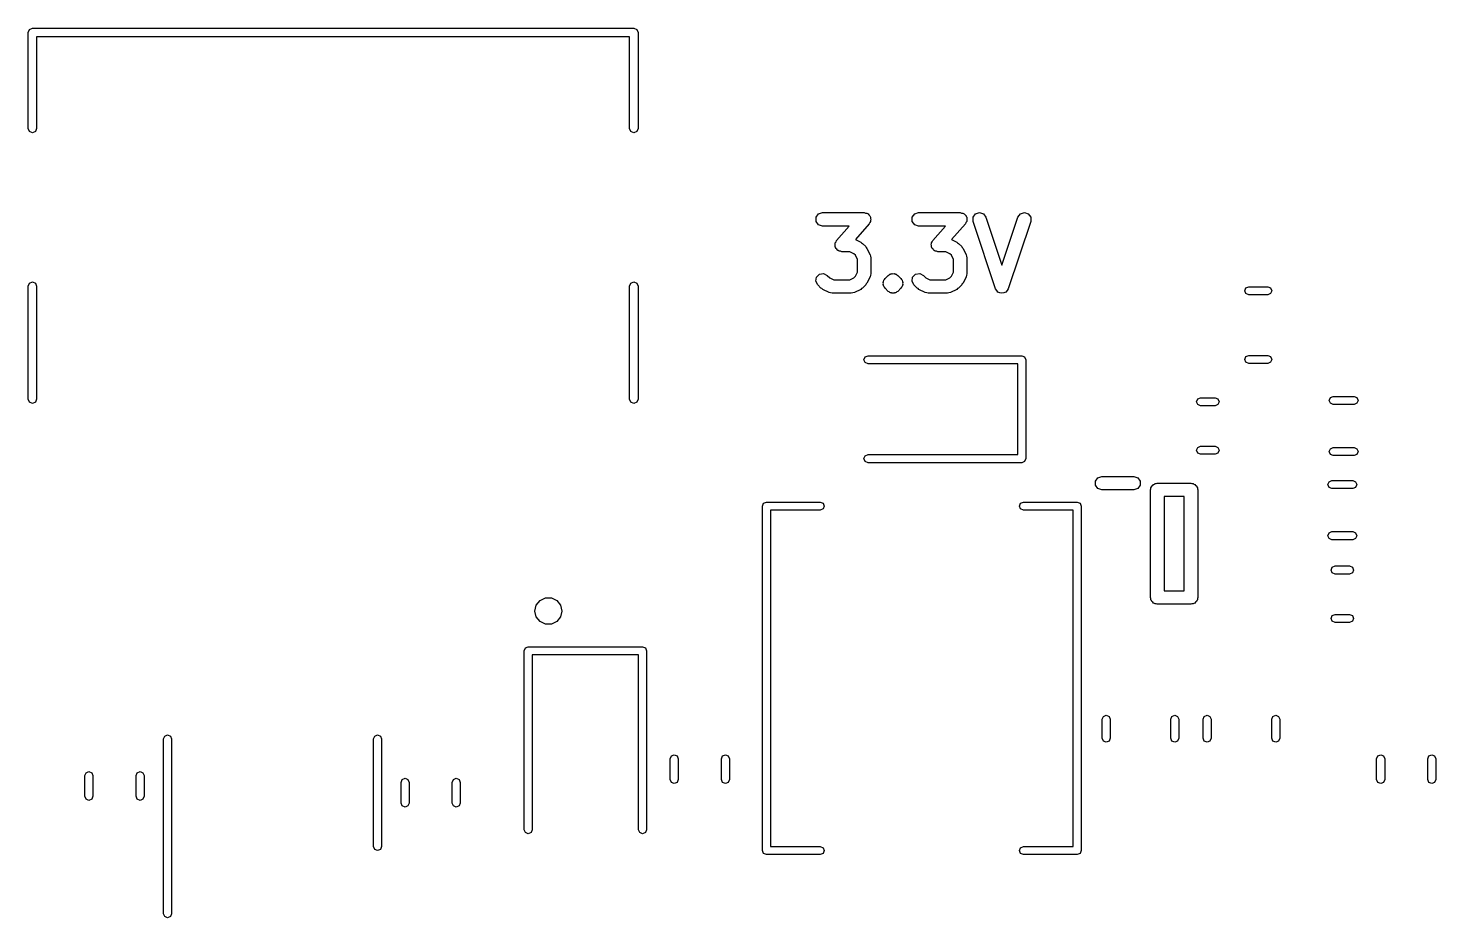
# Model space of a CAD drawing. Extents: x 96 to 200, y -143 to -59.
# Drawn here: x 156.12 to 177.04, y -72.66 to -59.44 of the extents above; entities that cross this region are included whole.
import ezdxf

# ---------------------------------------------------------------- set-up
doc = ezdxf.new("R2010")
doc.units = 0
doc.layers.add('BLACK', color=7, linetype='CONTINUOUS')

msp = doc.modelspace()

# ---------------------------------------------------------------- linework, layer by layer
at = {"layer": 'BLACK', "linetype": 'CONTINUOUS'}
for p, q in [((156.117, -59.5), (156.135, -59.4551)), ((156.117, -60.93), (156.117, -59.5)), ((156.135, -59.4551), (156.18, -59.4365)), ((156.18, -59.4365), (165.12, -59.4365)), ((165.056, -59.5635), (156.243, -59.5635)), ((156.243, -59.5635), (156.243, -60.93)), ((165.056, -60.93), (165.056, -59.5635)), ((165.12, -59.4365), (165.165, -59.4551)), ((165.165, -59.4551), (165.183, -59.5)), ((165.183, -59.5), (165.183, -60.93)), ((156.135, -60.9749), (156.117, -60.93)), ((156.18, -60.9935), (156.135, -60.9749)), ((156.225, -60.9749), (156.18, -60.9935)), ((156.243, -60.93), (156.225, -60.9749)), ((165.075, -60.9749), (165.056, -60.93)), ((165.12, -60.9935), (165.075, -60.9749)), ((165.165, -60.9749), (165.12, -60.9935)), ((165.183, -60.93), (165.165, -60.9749)), ((167.829, -62.2467), (167.865, -62.1967)), ((167.829, -62.3085), (167.829, -62.2467)), ((167.865, -62.3585), (167.829, -62.3085)), ((167.865, -62.1967), (167.924, -62.1776)), ((167.924, -62.1776), (168.543, -62.1776)), ((168.618, -62.3435), (168.413, -62.5773)), ((168.543, -62.1776), (168.562, -62.1839)), ((168.562, -62.1839), (168.582, -62.1857)), ((168.582, -62.1857), (168.591, -62.1932)), ((168.591, -62.1932), (168.602, -62.1967)), ((168.602, -62.1967), (168.614, -62.2131)), ((168.614, -62.2131), (168.629, -62.2264)), ((168.626, -62.3249), (168.618, -62.3435)), ((168.638, -62.3085), (168.626, -62.3249)), ((168.629, -62.2264), (168.631, -62.2375)), ((168.631, -62.2375), (168.638, -62.2467)), ((168.638, -62.2467), (168.638, -62.2669)), ((168.638, -62.2669), (168.642, -62.2867)), ((168.642, -62.2867), (168.638, -62.2971)), ((168.638, -62.2971), (168.638, -62.3085)), ((169.257, -62.2467), (169.294, -62.1967)), ((169.257, -62.3085), (169.257, -62.2467)), ((169.294, -62.3585), (169.257, -62.3085)), ((169.294, -62.1967), (169.352, -62.1776)), ((169.352, -62.1776), (169.971, -62.1776)), ((170.047, -62.3435), (169.842, -62.5773)), ((169.971, -62.1776), (169.991, -62.1839)), ((169.991, -62.1839), (170.011, -62.1857)), ((170.011, -62.1857), (170.019, -62.1932)), ((170.019, -62.1932), (170.03, -62.1967)), ((170.03, -62.1967), (170.042, -62.2131)), ((170.042, -62.2131), (170.057, -62.2264)), ((170.055, -62.3249), (170.047, -62.3435)), ((170.067, -62.3085), (170.055, -62.3249)), ((170.057, -62.2264), (170.06, -62.2375)), ((170.06, -62.2375), (170.067, -62.2467)), ((170.067, -62.2467), (170.067, -62.2669)), ((170.067, -62.2669), (170.071, -62.2867)), ((170.071, -62.2867), (170.067, -62.2971)), ((170.067, -62.2971), (170.067, -62.3085)), ((170.162, -62.2474), (170.198, -62.1972)), ((170.162, -62.3092), (170.162, -62.2474)), ((170.496, -63.3092), (170.162, -62.3092)), ((170.198, -62.1972), (170.256, -62.1776)), ((170.256, -62.1776), (170.315, -62.1963)), ((170.315, -62.1963), (170.352, -62.246)), ((170.352, -62.246), (170.59, -62.9614)), ((170.59, -62.9614), (170.829, -62.246)), ((171.019, -62.3092), (170.685, -63.3092)), ((170.829, -62.246), (170.866, -62.1963)), ((170.866, -62.1963), (170.925, -62.1776)), ((170.925, -62.1776), (170.983, -62.1972)), ((170.983, -62.1972), (171.019, -62.2474)), ((171.019, -62.2474), (171.019, -62.3092)), ((167.924, -62.3776), (167.865, -62.3585)), ((168.322, -62.3776), (167.924, -62.3776)), ((168.134, -62.5927), (168.322, -62.3776)), ((169.352, -62.3776), (169.294, -62.3585)), ((169.751, -62.3776), (169.352, -62.3776)), ((169.563, -62.5927), (169.751, -62.3776)), ((168.11, -62.6495), (168.114, -62.6391)), ((168.114, -62.6693), (168.11, -62.6495)), ((168.114, -62.6277), (168.126, -62.6113)), ((168.114, -62.6391), (168.114, -62.6277)), ((168.114, -62.6895), (168.114, -62.6693)), ((168.121, -62.6987), (168.114, -62.6895)), ((168.124, -62.7098), (168.121, -62.6987)), ((168.139, -62.7231), (168.124, -62.7098)), ((168.126, -62.6113), (168.134, -62.5927)), ((168.151, -62.7395), (168.139, -62.7231)), ((168.162, -62.743), (168.151, -62.7395)), ((168.17, -62.7505), (168.162, -62.743)), ((168.19, -62.7523), (168.17, -62.7505)), ((168.21, -62.7586), (168.19, -62.7523)), ((168.329, -62.7586), (168.21, -62.7586)), ((168.388, -62.7884), (168.329, -62.7586)), ((168.413, -62.5773), (168.492, -62.6167)), ((168.492, -62.6167), (168.504, -62.6281)), ((168.504, -62.6281), (168.518, -62.6355)), ((168.518, -62.6355), (168.566, -62.6831)), ((168.566, -62.6831), (168.573, -62.6975)), ((168.573, -62.6975), (168.585, -62.7091)), ((168.585, -62.7091), (168.632, -62.8043)), ((169.539, -62.6495), (169.543, -62.6391)), ((169.543, -62.6693), (169.539, -62.6495)), ((169.543, -62.6277), (169.555, -62.6113)), ((169.543, -62.6391), (169.543, -62.6277)), ((169.543, -62.6895), (169.543, -62.6693)), ((169.55, -62.6987), (169.543, -62.6895)), ((169.552, -62.7098), (169.55, -62.6987)), ((169.567, -62.7231), (169.552, -62.7098)), ((169.555, -62.6113), (169.563, -62.5927)), ((169.579, -62.7395), (169.567, -62.7231)), ((169.59, -62.743), (169.579, -62.7395)), ((169.599, -62.7505), (169.59, -62.743)), ((169.619, -62.7523), (169.599, -62.7505)), ((169.638, -62.7586), (169.619, -62.7523)), ((169.757, -62.7586), (169.638, -62.7586)), ((169.817, -62.7884), (169.757, -62.7586)), ((169.842, -62.5773), (169.921, -62.6167)), ((169.921, -62.6167), (169.932, -62.6281)), ((169.932, -62.6281), (169.947, -62.6355)), ((169.947, -62.6355), (169.995, -62.6831)), ((169.995, -62.6831), (170.002, -62.6975)), ((170.002, -62.6975), (170.013, -62.7091)), ((170.013, -62.7091), (170.061, -62.8043)), ((168.413, -62.813), (168.388, -62.7884)), ((168.443, -62.8727), (168.413, -62.813)), ((168.443, -63.0635), (168.443, -62.8727)), ((168.632, -62.8043), (168.636, -62.8271)), ((168.636, -62.8271), (168.643, -62.849)), ((168.643, -62.849), (168.643, -63.0871)), ((169.842, -62.813), (169.817, -62.7884)), ((169.871, -62.8727), (169.842, -62.813)), ((169.871, -63.0635), (169.871, -62.8727)), ((170.061, -62.8043), (170.064, -62.8271)), ((170.064, -62.8271), (170.071, -62.849)), ((170.071, -62.849), (170.071, -63.0871)), ((167.825, -63.198), (167.835, -63.137)), ((167.835, -63.137), (167.878, -63.0933)), ((167.878, -63.0933), (167.939, -63.0836)), ((167.939, -63.0836), (167.995, -63.1117)), ((167.995, -63.1117), (168.031, -63.1478)), ((168.031, -63.1478), (168.09, -63.1776)), ((168.09, -63.1776), (168.329, -63.1776)), ((168.329, -63.1776), (168.388, -63.1478)), ((168.388, -63.1478), (168.413, -63.1231)), ((168.413, -63.1231), (168.443, -63.0635)), ((168.632, -63.1319), (168.585, -63.2271)), ((168.636, -63.1091), (168.632, -63.1319)), ((168.643, -63.0871), (168.636, -63.1091)), ((168.832, -63.2002), (168.835, -63.1846)), ((168.835, -63.1846), (168.846, -63.1734)), ((168.846, -63.1734), (168.853, -63.1593)), ((168.853, -63.1593), (168.901, -63.1117)), ((168.901, -63.1117), (168.915, -63.1045)), ((168.915, -63.1045), (168.926, -63.0933)), ((168.926, -63.0933), (168.934, -63.092)), ((168.934, -63.092), (168.941, -63.0873)), ((168.941, -63.0873), (168.949, -63.0873)), ((168.949, -63.0873), (168.956, -63.0836)), ((168.956, -63.0836), (168.971, -63.0861)), ((168.971, -63.0861), (168.987, -63.0836)), ((168.987, -63.0836), (168.994, -63.0873)), ((168.994, -63.0873), (169.002, -63.0873)), ((169.002, -63.0873), (169.009, -63.092)), ((169.009, -63.092), (169.017, -63.0933)), ((169.017, -63.0933), (169.028, -63.1045)), ((169.028, -63.1045), (169.042, -63.1117)), ((169.042, -63.1117), (169.09, -63.1593)), ((169.09, -63.1593), (169.097, -63.1734)), ((169.097, -63.1734), (169.108, -63.1846)), ((169.108, -63.1846), (169.111, -63.2002)), ((169.254, -63.198), (169.263, -63.137)), ((169.263, -63.137), (169.307, -63.0933)), ((169.307, -63.0933), (169.368, -63.0836)), ((169.368, -63.0836), (169.423, -63.1117)), ((169.423, -63.1117), (169.459, -63.1478)), ((169.459, -63.1478), (169.519, -63.1776)), ((169.519, -63.1776), (169.757, -63.1776)), ((169.757, -63.1776), (169.817, -63.1478)), ((169.817, -63.1478), (169.842, -63.1231)), ((169.842, -63.1231), (169.871, -63.0635)), ((170.061, -63.1319), (170.013, -63.2271)), ((170.064, -63.1091), (170.061, -63.1319)), ((170.071, -63.0871), (170.064, -63.1091)), ((156.117, -63.27), (156.135, -63.2251)), ((156.117, -64.95), (156.117, -63.27)), ((156.135, -63.2251), (156.18, -63.2065)), ((156.18, -63.2065), (156.225, -63.2251)), ((156.225, -63.2251), (156.243, -63.27)), ((156.243, -63.27), (156.243, -64.95)), ((165.056, -63.27), (165.075, -63.2251)), ((165.056, -64.95), (165.056, -63.27)), ((165.075, -63.2251), (165.12, -63.2065)), ((165.12, -63.2065), (165.165, -63.2251)), ((165.165, -63.2251), (165.183, -63.27)), ((165.183, -63.27), (165.183, -64.95)), ((167.853, -63.2531), (167.825, -63.198)), ((167.901, -63.3007), (167.853, -63.2531)), ((167.915, -63.3081), (167.901, -63.3007)), ((167.927, -63.3194), (167.915, -63.3081)), ((168.022, -63.3671), (167.927, -63.3194)), ((168.045, -63.3705), (168.022, -63.3671)), ((168.067, -63.3776), (168.045, -63.3705)), ((168.352, -63.3776), (168.067, -63.3776)), ((168.374, -63.3705), (168.352, -63.3776)), ((168.397, -63.3671), (168.374, -63.3705)), ((168.492, -63.3194), (168.397, -63.3671)), ((168.504, -63.3081), (168.492, -63.3194)), ((168.518, -63.3007), (168.504, -63.3081)), ((168.566, -63.2531), (168.518, -63.3007)), ((168.573, -63.2386), (168.566, -63.2531)), ((168.585, -63.2271), (168.573, -63.2386)), ((168.825, -63.2144), (168.832, -63.2002)), ((168.828, -63.23), (168.825, -63.2144)), ((168.825, -63.2456), (168.828, -63.23)), ((168.832, -63.2598), (168.825, -63.2456)), ((168.835, -63.2754), (168.832, -63.2598)), ((168.846, -63.2866), (168.835, -63.2754)), ((168.853, -63.3007), (168.846, -63.2866)), ((168.901, -63.3483), (168.853, -63.3007)), ((168.915, -63.3555), (168.901, -63.3483)), ((168.926, -63.3667), (168.915, -63.3555)), ((168.934, -63.368), (168.926, -63.3667)), ((168.941, -63.3727), (168.934, -63.368)), ((168.949, -63.3727), (168.941, -63.3727)), ((168.956, -63.3764), (168.949, -63.3727)), ((168.971, -63.3739), (168.956, -63.3764)), ((168.987, -63.3764), (168.971, -63.3739)), ((168.994, -63.3727), (168.987, -63.3764)), ((169.002, -63.3727), (168.994, -63.3727)), ((169.009, -63.368), (169.002, -63.3727)), ((169.017, -63.3667), (169.009, -63.368)), ((169.028, -63.3555), (169.017, -63.3667)), ((169.042, -63.3483), (169.028, -63.3555)), ((169.09, -63.3007), (169.042, -63.3483)), ((169.097, -63.2866), (169.09, -63.3007)), ((169.108, -63.2754), (169.097, -63.2866)), ((169.111, -63.2598), (169.108, -63.2754)), ((169.111, -63.2002), (169.118, -63.2144)), ((169.118, -63.2456), (169.111, -63.2598)), ((169.118, -63.2144), (169.115, -63.23)), ((169.115, -63.23), (169.118, -63.2456)), ((169.282, -63.2531), (169.254, -63.198)), ((169.329, -63.3007), (169.282, -63.2531)), ((169.344, -63.3081), (169.329, -63.3007)), ((169.355, -63.3194), (169.344, -63.3081)), ((169.451, -63.3671), (169.355, -63.3194)), ((169.473, -63.3705), (169.451, -63.3671)), ((169.495, -63.3776), (169.473, -63.3705)), ((169.781, -63.3776), (169.495, -63.3776)), ((169.803, -63.3705), (169.781, -63.3776)), ((169.826, -63.3671), (169.803, -63.3705)), ((169.921, -63.3194), (169.826, -63.3671)), ((169.932, -63.3081), (169.921, -63.3194)), ((169.947, -63.3007), (169.932, -63.3081)), ((169.995, -63.2531), (169.947, -63.3007)), ((170.002, -63.2386), (169.995, -63.2531)), ((170.013, -63.2271), (170.002, -63.2386)), ((170.514, -63.3335), (170.496, -63.3092)), ((170.531, -63.3581), (170.514, -63.3335)), ((170.532, -63.3583), (170.531, -63.3581)), ((170.532, -63.359), (170.532, -63.3583)), ((170.561, -63.3681), (170.532, -63.359)), ((170.59, -63.3776), (170.561, -63.3681)), ((170.591, -63.3776), (170.59, -63.3774)), ((170.59, -63.3774), (170.59, -63.3776)), ((170.62, -63.3681), (170.591, -63.3776)), ((170.649, -63.359), (170.62, -63.3681)), ((170.65, -63.3581), (170.649, -63.3583)), ((170.649, -63.3583), (170.649, -63.359)), ((170.667, -63.3335), (170.65, -63.3581)), ((170.685, -63.3092), (170.667, -63.3335)), ((174.199, -63.34), (174.217, -63.2976)), ((174.217, -63.3824), (174.199, -63.34)), ((174.217, -63.2976), (174.259, -63.28)), ((174.259, -63.4), (174.217, -63.3824)), ((174.259, -63.28), (174.541, -63.28)), ((174.541, -63.28), (174.583, -63.2976)), ((174.583, -63.3824), (174.541, -63.4)), ((174.583, -63.2976), (174.601, -63.34)), ((174.601, -63.34), (174.583, -63.3824)), ((174.541, -63.4), (174.259, -63.4)), ((168.54, -64.365), (168.558, -64.3226)), ((168.558, -64.4074), (168.54, -64.365)), ((168.558, -64.3226), (168.6, -64.305)), ((168.6, -64.425), (168.558, -64.4074)), ((168.6, -64.305), (170.885, -64.305)), ((170.825, -64.425), (168.6, -64.425)), ((170.825, -65.775), (170.825, -64.425)), ((170.885, -64.305), (170.927, -64.3226)), ((170.927, -64.3226), (170.945, -64.365)), ((170.945, -64.365), (170.945, -65.835)), ((174.199, -64.36), (174.217, -64.3176)), ((174.217, -64.4024), (174.199, -64.36)), ((174.217, -64.3176), (174.259, -64.3)), ((174.259, -64.42), (174.217, -64.4024)), ((174.259, -64.3), (174.541, -64.3)), ((174.541, -64.42), (174.259, -64.42)), ((174.541, -64.3), (174.583, -64.3176)), ((174.583, -64.4024), (174.541, -64.42)), ((174.583, -64.3176), (174.601, -64.36)), ((174.601, -64.36), (174.583, -64.4024)), ((156.135, -64.9949), (156.117, -64.95)), ((156.18, -65.0135), (156.135, -64.9949)), ((156.225, -64.9949), (156.18, -65.0135)), ((156.243, -64.95), (156.225, -64.9949)), ((165.075, -64.9949), (165.056, -64.95)), ((165.12, -65.0135), (165.075, -64.9949)), ((165.165, -64.9949), (165.12, -65.0135)), ((165.183, -64.95), (165.165, -64.9949)), ((173.482, -64.99), (173.5, -64.9476)), ((173.5, -65.0324), (173.482, -64.99)), ((173.5, -64.9476), (173.542, -64.93)), ((173.542, -65.05), (173.5, -65.0324)), ((173.542, -64.93), (173.758, -64.93)), ((173.758, -65.05), (173.542, -65.05)), ((173.758, -64.93), (173.8, -64.9476)), ((173.8, -65.0324), (173.758, -65.05)), ((173.8, -64.9476), (173.818, -64.99)), ((173.818, -64.99), (173.8, -65.0324)), ((175.456, -64.97), (175.474, -64.9276)), ((175.474, -65.0124), (175.456, -64.97)), ((175.474, -64.9276), (175.516, -64.91)), ((175.516, -65.03), (175.474, -65.0124)), ((175.516, -64.91), (175.824, -64.91)), ((175.824, -65.03), (175.516, -65.03)), ((175.824, -64.91), (175.866, -64.9276)), ((175.866, -65.0124), (175.824, -65.03)), ((175.866, -64.9276), (175.884, -64.97)), ((175.884, -64.97), (175.866, -65.0124)), ((173.482, -65.71), (173.5, -65.6676)), ((173.5, -65.6676), (173.542, -65.65)), ((173.542, -65.65), (173.758, -65.65)), ((173.758, -65.65), (173.8, -65.6676)), ((173.8, -65.6676), (173.818, -65.71)), ((175.456, -65.73), (175.474, -65.6876)), ((175.474, -65.6876), (175.516, -65.67)), ((175.516, -65.67), (175.824, -65.67)), ((175.824, -65.67), (175.866, -65.6876)), ((175.866, -65.6876), (175.884, -65.73)), ((168.54, -65.835), (168.558, -65.7926)), ((168.558, -65.8774), (168.54, -65.835)), ((168.558, -65.7926), (168.6, -65.775)), ((168.6, -65.895), (168.558, -65.8774)), ((168.6, -65.775), (170.825, -65.775)), ((170.885, -65.895), (168.6, -65.895)), ((170.927, -65.8774), (170.885, -65.895)), ((170.945, -65.835), (170.927, -65.8774)), ((173.5, -65.7524), (173.482, -65.71)), ((173.542, -65.77), (173.5, -65.7524)), ((173.758, -65.77), (173.542, -65.77)), ((173.8, -65.7524), (173.758, -65.77)), ((173.818, -65.71), (173.8, -65.7524)), ((175.474, -65.7724), (175.456, -65.73)), ((175.516, -65.79), (175.474, -65.7724)), ((175.824, -65.79), (175.516, -65.79)), ((175.866, -65.7724), (175.824, -65.79)), ((175.884, -65.73), (175.866, -65.7724)), ((172.016, -66.1191), (172.075, -66.1)), ((172.075, -66.1), (172.55, -66.1)), ((172.55, -66.1), (172.609, -66.1191)), ((171.98, -66.1691), (172.016, -66.1191)), ((171.98, -66.2309), (171.98, -66.1691)), ((172.016, -66.2809), (171.98, -66.2309)), ((172.075, -66.3), (172.016, -66.2809)), ((172.55, -66.3), (172.075, -66.3)), ((172.609, -66.2809), (172.55, -66.3)), ((172.609, -66.1191), (172.645, -66.1691)), ((172.645, -66.2309), (172.609, -66.2809)), ((172.645, -66.1691), (172.645, -66.2309)), ((172.8, -66.3), (172.805, -66.2849)), ((172.8, -67.9), (172.8, -66.3)), ((172.805, -66.2691), (172.814, -66.2563)), ((172.805, -66.2849), (172.805, -66.2691)), ((172.814, -66.2563), (172.819, -66.2412)), ((172.819, -66.2412), (172.832, -66.2319)), ((172.832, -66.2319), (172.841, -66.2191)), ((172.841, -66.2191), (172.856, -66.2142)), ((172.856, -66.2142), (172.869, -66.2049)), ((172.869, -66.2049), (172.885, -66.2049)), ((172.885, -66.2049), (172.9, -66.2)), ((172.9, -66.2), (173.4, -66.2)), ((173.4, -66.2), (173.415, -66.2049)), ((173.415, -66.2049), (173.431, -66.2049)), ((173.431, -66.2049), (173.444, -66.2142)), ((173.444, -66.2142), (173.459, -66.2191)), ((173.459, -66.2191), (173.468, -66.2319)), ((173.468, -66.2319), (173.481, -66.2412)), ((173.481, -66.2412), (173.486, -66.2563)), ((173.486, -66.2563), (173.495, -66.2691)), ((173.495, -66.2691), (173.495, -66.2849)), ((173.495, -66.2849), (173.5, -66.3)), ((173.5, -66.3), (173.5, -67.9)), ((175.436, -66.22), (175.454, -66.1776)), ((175.454, -66.2624), (175.436, -66.22)), ((175.454, -66.1776), (175.496, -66.16)), ((175.496, -66.28), (175.454, -66.2624)), ((175.496, -66.16), (175.804, -66.16)), ((175.804, -66.28), (175.496, -66.28)), ((175.804, -66.16), (175.846, -66.1776)), ((175.846, -66.2624), (175.804, -66.28)), ((175.846, -66.1776), (175.864, -66.22)), ((175.864, -66.22), (175.846, -66.2624)), ((167.03, -66.54), (167.048, -66.4976)), ((167.048, -66.4976), (167.09, -66.48)), ((167.09, -66.48), (167.89, -66.48)), ((167.89, -66.48), (167.932, -66.4976)), ((167.932, -66.4976), (167.95, -66.54)), ((170.85, -66.54), (170.868, -66.4976)), ((170.868, -66.4976), (170.91, -66.48)), ((170.91, -66.48), (171.71, -66.48)), ((171.71, -66.48), (171.752, -66.4976)), ((171.752, -66.4976), (171.77, -66.54)), ((173, -66.4), (173, -67.8)), ((173.3, -66.4), (173, -66.4)), ((173.3, -67.8), (173.3, -66.4)), ((167.03, -71.66), (167.03, -66.54)), ((167.89, -66.6), (167.15, -66.6)), ((167.15, -66.6), (167.15, -71.6)), ((167.932, -66.5824), (167.89, -66.6)), ((167.95, -66.54), (167.932, -66.5824)), ((170.868, -66.5824), (170.85, -66.54)), ((170.91, -66.6), (170.868, -66.5824)), ((171.65, -66.6), (170.91, -66.6)), ((171.65, -71.6), (171.65, -66.6)), ((171.77, -66.54), (171.77, -71.66)), ((175.436, -66.98), (175.454, -66.9376)), ((175.454, -66.9376), (175.496, -66.92)), ((175.496, -66.92), (175.804, -66.92)), ((175.804, -66.92), (175.846, -66.9376)), ((175.846, -66.9376), (175.864, -66.98)), ((175.454, -67.0224), (175.436, -66.98)), ((175.496, -67.04), (175.454, -67.0224)), ((175.804, -67.04), (175.496, -67.04)), ((175.846, -67.0224), (175.804, -67.04)), ((175.864, -66.98), (175.846, -67.0224)), ((175.482, -67.49), (175.5, -67.4476)), ((175.5, -67.5324), (175.482, -67.49)), ((175.5, -67.4476), (175.542, -67.43)), ((175.542, -67.55), (175.5, -67.5324)), ((175.542, -67.43), (175.758, -67.43)), ((175.758, -67.55), (175.542, -67.55)), ((175.758, -67.43), (175.8, -67.4476)), ((175.8, -67.5324), (175.758, -67.55)), ((175.8, -67.4476), (175.818, -67.49)), ((175.818, -67.49), (175.8, -67.5324)), ((163.67, -68.0132), (163.725, -67.9436)), ((163.725, -67.9436), (163.805, -67.905)), ((163.805, -67.905), (163.895, -67.905)), ((163.895, -67.905), (163.975, -67.9436)), ((163.975, -67.9436), (164.03, -68.0132)), ((172.805, -67.9151), (172.8, -67.9)), ((172.805, -67.9309), (172.805, -67.9151)), ((172.814, -67.9437), (172.805, -67.9309)), ((172.819, -67.9588), (172.814, -67.9437)), ((172.832, -67.9681), (172.819, -67.9588)), ((172.841, -67.9809), (172.832, -67.9681)), ((172.856, -67.9858), (172.841, -67.9809)), ((172.869, -67.9951), (172.856, -67.9858)), ((172.885, -67.9951), (172.869, -67.9951)), ((172.9, -68), (172.885, -67.9951)), ((173, -67.8), (173.3, -67.8)), ((173.415, -67.9951), (173.4, -68)), ((173.431, -67.9951), (173.415, -67.9951)), ((173.444, -67.9858), (173.431, -67.9951)), ((173.459, -67.9809), (173.444, -67.9858)), ((173.468, -67.9681), (173.459, -67.9809)), ((173.481, -67.9588), (173.468, -67.9681)), ((173.486, -67.9437), (173.481, -67.9588)), ((173.495, -67.9309), (173.486, -67.9437)), ((173.5, -67.9), (173.495, -67.9151)), ((173.495, -67.9151), (173.495, -67.9309)), ((163.65, -68.1), (163.67, -68.0132)), ((163.67, -68.1868), (163.65, -68.1)), ((163.725, -68.2564), (163.67, -68.1868)), ((164.03, -68.1868), (163.975, -68.2564)), ((164.03, -68.0132), (164.05, -68.1)), ((164.05, -68.1), (164.03, -68.1868)), ((173.4, -68), (172.9, -68)), ((175.482, -68.21), (175.5, -68.1676)), ((175.5, -68.1676), (175.542, -68.15)), ((175.542, -68.15), (175.758, -68.15)), ((175.758, -68.15), (175.8, -68.1676)), ((175.8, -68.1676), (175.818, -68.21)), ((163.805, -68.295), (163.725, -68.2564)), ((163.895, -68.295), (163.805, -68.295)), ((163.975, -68.2564), (163.895, -68.295)), ((175.5, -68.2524), (175.482, -68.21)), ((175.542, -68.27), (175.5, -68.2524)), ((175.758, -68.27), (175.542, -68.27)), ((175.8, -68.2524), (175.758, -68.27)), ((175.818, -68.21), (175.8, -68.2524)), ((163.49, -68.69), (163.508, -68.6476)), ((163.49, -71.35), (163.49, -68.69)), ((163.508, -68.6476), (163.55, -68.63)), ((163.55, -68.63), (165.25, -68.63)), ((165.19, -68.75), (163.61, -68.75)), ((163.61, -68.75), (163.61, -71.35)), ((165.19, -71.35), (165.19, -68.75)), ((165.25, -68.63), (165.292, -68.6476)), ((165.292, -68.6476), (165.31, -68.69)), ((165.31, -68.69), (165.31, -71.35)), ((172.08, -69.7094), (172.098, -69.667)), ((172.098, -69.667), (172.14, -69.6494)), ((172.14, -69.6494), (172.182, -69.667)), ((172.182, -69.667), (172.2, -69.7094)), ((173.1, -69.7094), (173.118, -69.667)), ((173.118, -69.667), (173.16, -69.6494)), ((173.16, -69.6494), (173.202, -69.667)), ((173.202, -69.667), (173.22, -69.7094)), ((173.58, -69.7094), (173.598, -69.667)), ((173.598, -69.667), (173.64, -69.6494)), ((173.64, -69.6494), (173.682, -69.667)), ((173.682, -69.667), (173.7, -69.7094)), ((174.6, -69.7094), (174.618, -69.667)), ((174.618, -69.667), (174.66, -69.6494)), ((174.66, -69.6494), (174.702, -69.667)), ((174.702, -69.667), (174.72, -69.7094)), ((172.08, -69.9906), (172.08, -69.7094)), ((172.2, -69.7094), (172.2, -69.9906)), ((173.1, -69.9906), (173.1, -69.7094)), ((173.22, -69.7094), (173.22, -69.9906)), ((173.58, -69.9906), (173.58, -69.7094)), ((173.7, -69.7094), (173.7, -69.9906)), ((174.6, -69.9906), (174.6, -69.7094)), ((174.72, -69.7094), (174.72, -69.9906)), ((158.13, -70), (158.148, -69.9576)), ((158.13, -70.8), (158.13, -70)), ((158.148, -69.9576), (158.19, -69.94)), ((158.19, -69.94), (158.232, -69.9576)), ((158.232, -69.9576), (158.25, -70)), ((158.25, -70), (158.25, -70.8)), ((161.25, -70), (161.268, -69.9576)), ((161.25, -70.8), (161.25, -70)), ((161.268, -69.9576), (161.31, -69.94)), ((161.31, -69.94), (161.352, -69.9576)), ((161.352, -69.9576), (161.37, -70)), ((161.37, -70), (161.37, -70.8)), ((172.098, -70.033), (172.08, -69.9906)), ((172.14, -70.0506), (172.098, -70.033)), ((172.182, -70.033), (172.14, -70.0506)), ((172.2, -69.9906), (172.182, -70.033)), ((173.118, -70.033), (173.1, -69.9906)), ((173.16, -70.0506), (173.118, -70.033)), ((173.202, -70.033), (173.16, -70.0506)), ((173.22, -69.9906), (173.202, -70.033)), ((173.598, -70.033), (173.58, -69.9906)), ((173.64, -70.0506), (173.598, -70.033)), ((173.682, -70.033), (173.64, -70.0506)), ((173.7, -69.9906), (173.682, -70.033)), ((174.618, -70.033), (174.6, -69.9906)), ((174.66, -70.0506), (174.618, -70.033)), ((174.702, -70.033), (174.66, -70.0506)), ((174.72, -69.9906), (174.702, -70.033)), ((165.66, -70.2964), (165.678, -70.2539)), ((165.66, -70.6036), (165.66, -70.2964)), ((165.678, -70.2539), (165.72, -70.2364)), ((165.72, -70.2364), (165.762, -70.2539)), ((165.762, -70.2539), (165.78, -70.2964)), ((165.78, -70.2964), (165.78, -70.6036)), ((166.42, -70.2964), (166.438, -70.2539)), ((166.42, -70.6036), (166.42, -70.2964)), ((166.438, -70.2539), (166.48, -70.2364)), ((166.48, -70.2364), (166.522, -70.2539)), ((166.522, -70.2539), (166.54, -70.2964)), ((166.54, -70.2964), (166.54, -70.6036)), ((176.16, -70.2964), (176.178, -70.2539)), ((176.16, -70.6036), (176.16, -70.2964)), ((176.178, -70.2539), (176.22, -70.2364)), ((176.22, -70.2364), (176.262, -70.2539)), ((176.262, -70.2539), (176.28, -70.2964)), ((176.28, -70.2964), (176.28, -70.6036)), ((176.92, -70.2964), (176.938, -70.2539)), ((176.92, -70.6036), (176.92, -70.2964)), ((176.938, -70.2539), (176.98, -70.2364)), ((176.98, -70.2364), (177.022, -70.2539)), ((177.022, -70.2539), (177.04, -70.2964)), ((177.04, -70.2964), (177.04, -70.6036)), ((156.96, -70.5464), (156.978, -70.5039)), ((156.978, -70.5039), (157.02, -70.4864)), ((157.02, -70.4864), (157.062, -70.5039)), ((157.062, -70.5039), (157.08, -70.5464)), ((157.72, -70.5464), (157.738, -70.5039)), ((157.738, -70.5039), (157.78, -70.4864)), ((157.78, -70.4864), (157.822, -70.5039)), ((157.822, -70.5039), (157.84, -70.5464)), ((156.96, -70.8536), (156.96, -70.5464)), ((157.08, -70.5464), (157.08, -70.8536)), ((157.72, -70.8536), (157.72, -70.5464)), ((157.84, -70.5464), (157.84, -70.8536)), ((161.66, -70.6464), (161.678, -70.6039)), ((161.66, -70.9536), (161.66, -70.6464)), ((161.678, -70.6039), (161.72, -70.5864)), ((161.72, -70.5864), (161.762, -70.6039)), ((161.762, -70.6039), (161.78, -70.6464)), ((161.78, -70.6464), (161.78, -70.9536)), ((162.42, -70.6464), (162.438, -70.6039)), ((162.42, -70.9536), (162.42, -70.6464)), ((162.438, -70.6039), (162.48, -70.5864)), ((162.48, -70.5864), (162.522, -70.6039)), ((162.522, -70.6039), (162.54, -70.6464)), ((162.54, -70.6464), (162.54, -70.9536)), ((165.678, -70.6461), (165.66, -70.6036)), ((165.72, -70.6636), (165.678, -70.6461)), ((165.762, -70.6461), (165.72, -70.6636)), ((165.78, -70.6036), (165.762, -70.6461)), ((166.438, -70.6461), (166.42, -70.6036)), ((166.48, -70.6636), (166.438, -70.6461)), ((166.522, -70.6461), (166.48, -70.6636)), ((166.54, -70.6036), (166.522, -70.6461)), ((176.178, -70.6461), (176.16, -70.6036)), ((176.22, -70.6636), (176.178, -70.6461)), ((176.262, -70.6461), (176.22, -70.6636)), ((176.28, -70.6036), (176.262, -70.6461)), ((176.938, -70.6461), (176.92, -70.6036)), ((176.98, -70.6636), (176.938, -70.6461)), ((177.022, -70.6461), (176.98, -70.6636)), ((177.04, -70.6036), (177.022, -70.6461)), ((156.978, -70.8961), (156.96, -70.8536)), ((157.02, -70.9136), (156.978, -70.8961)), ((157.062, -70.8961), (157.02, -70.9136)), ((157.08, -70.8536), (157.062, -70.8961)), ((157.738, -70.8961), (157.72, -70.8536)), ((157.78, -70.9136), (157.738, -70.8961)), ((157.822, -70.8961), (157.78, -70.9136)), ((157.84, -70.8536), (157.822, -70.8961)), ((158.13, -72.6), (158.13, -70.8)), ((158.25, -70.8), (158.25, -72.6)), ((161.25, -71.6), (161.25, -70.8)), ((161.37, -70.8), (161.37, -71.6)), ((161.678, -70.9961), (161.66, -70.9536)), ((161.72, -71.0136), (161.678, -70.9961)), ((161.762, -70.9961), (161.72, -71.0136)), ((161.78, -70.9536), (161.762, -70.9961)), ((162.438, -70.9961), (162.42, -70.9536)), ((162.48, -71.0136), (162.438, -70.9961)), ((162.522, -70.9961), (162.48, -71.0136)), ((162.54, -70.9536), (162.522, -70.9961)), ((163.508, -71.3924), (163.49, -71.35)), ((163.55, -71.41), (163.508, -71.3924)), ((163.592, -71.3924), (163.55, -71.41)), ((163.61, -71.35), (163.592, -71.3924)), ((165.208, -71.3924), (165.19, -71.35)), ((165.25, -71.41), (165.208, -71.3924)), ((165.292, -71.3924), (165.25, -71.41)), ((165.31, -71.35), (165.292, -71.3924)), ((161.268, -71.6424), (161.25, -71.6)), ((161.31, -71.66), (161.268, -71.6424)), ((161.352, -71.6424), (161.31, -71.66)), ((161.37, -71.6), (161.352, -71.6424)), ((167.048, -71.7024), (167.03, -71.66)), ((167.09, -71.72), (167.048, -71.7024)), ((167.89, -71.72), (167.09, -71.72)), ((167.15, -71.6), (167.89, -71.6)), ((167.89, -71.6), (167.932, -71.6176)), ((167.932, -71.7024), (167.89, -71.72)), ((167.932, -71.6176), (167.95, -71.66)), ((167.95, -71.66), (167.932, -71.7024)), ((170.85, -71.66), (170.868, -71.6176)), ((170.868, -71.7024), (170.85, -71.66)), ((170.868, -71.6176), (170.91, -71.6)), ((170.91, -71.72), (170.868, -71.7024)), ((170.91, -71.6), (171.65, -71.6)), ((171.71, -71.72), (170.91, -71.72)), ((171.752, -71.7024), (171.71, -71.72)), ((171.77, -71.66), (171.752, -71.7024)), ((158.148, -72.6424), (158.13, -72.6)), ((158.25, -72.6), (158.232, -72.6424)), ((158.19, -72.66), (158.148, -72.6424)), ((158.232, -72.6424), (158.19, -72.66))]:
    msp.add_line(p, q, dxfattribs=at)

doc.saveas('drawing.dxf')
